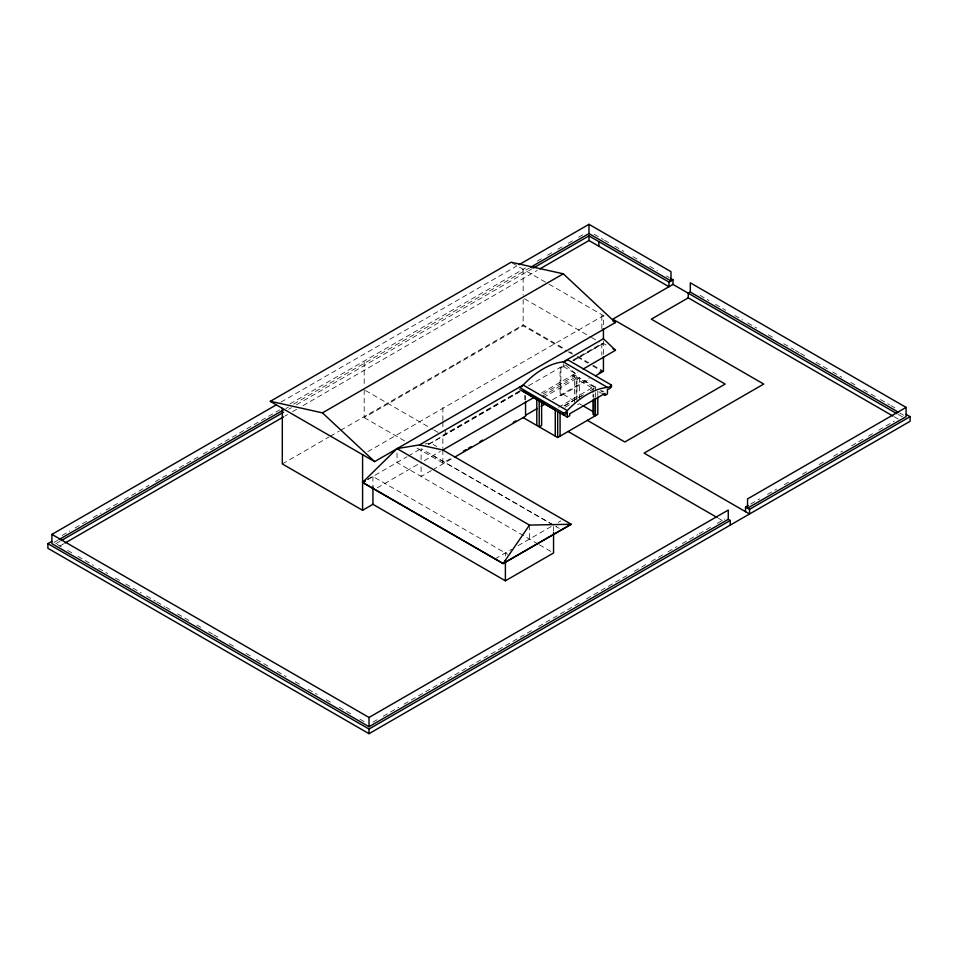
<?xml version="1.0" encoding="UTF-8"?>
<svg xmlns="http://www.w3.org/2000/svg" width="958" height="958" viewBox="0 0 958 958"><rect width="100%" height="100%" fill="white"/><g stroke="black" fill="none" stroke-linecap="round" stroke-linejoin="round"><path stroke-width="0.72" stroke-dasharray="4.79 3.59" d="M280.981 402.132L516.506 266.156M62.138 535.438L69.91 530.948M75.083 527.966L88.028 520.493M93.201 517.5L100.973 513.021M106.146 510.027L119.091 502.555M124.277 499.561L148.873 485.359M155.34 481.623L166.991 474.905M172.165 471.911L198.055 456.966M203.24 453.972L279.604 409.88M289.963 403.905L525.559 267.881M537.199 261.163L542.384 258.169M547.557 255.175L552.742 252.194M557.915 249.2L563.088 246.218M568.274 243.224L573.447 240.23M578.632 237.249L583.805 234.255M53.923 542.503L57.803 540.252M285.819 408.611L288.418 407.114M293.603 404.12L529.391 267.989M55.672 543.809L59.815 541.414M288.669 409.282L291.4 407.701M296.441 404.803L532.049 268.767M59.815 546.048L63.695 543.809M284.933 416.071L287.52 414.586M292.693 411.593L296.585 409.353M303.051 405.617L537.234 270.419M282.311 463.935L328.953 437.016M330.247 436.261L339.312 431.028M340.605 430.286L523.152 324.894L564.585 348.808M364.196 389.774L364.196 417.592L523.152 325.816L567.004 351.131M367.776 451.673L603.432 315.625L603.432 327.157M519.643 390.876L442.871 435.195L442.871 448.368M528.541 385.739L563.879 365.345M572.728 360.232L601.828 343.431L601.828 355.143M367.692 479.443L407.006 456.738M408.252 456.02L421.987 448.093M428.238 444.488L519.32 391.894M563.292 363.729L563.292 366.603L565.879 365.01L560.885 367.992L560.083 367.537L560.083 395.343L560.885 395.81L589.194 379.464M603.432 343.335L573.65 360.531L603.432 343.431L607.049 345.515M367.764 479.491L372.925 476.509L507.68 554.311M428.837 444.237L520.398 391.367M377.224 487.85L419.197 463.612M424.262 460.678L440.369 451.386M541.39 393.067L577.925 372.063M542.994 393.989L575.339 375.404L576.944 376.338L576.944 402.288M542.072 396.373L576.944 376.338M543.342 397.594L576.141 378.649L572.932 376.805L572.932 374.853L574.537 375.776L574.537 403.677M595.409 386.996L579.351 377.727L576.944 379.117L593.002 388.385L595.409 386.996L595.409 391.319M417.077 448.116L442.871 463.013L451.829 457.84M552.515 399.714L589.182 378.542M431.435 470.546L421.101 476.509L421.101 461.876M432.729 469.791L452.104 458.607M558.478 407.294L593.804 386.9L593.804 388.852M563.867 406.036L581.53 395.846M590.356 390.744L594.14 388.565M564.789 405.605L583.709 394.672M565.124 407.258L570.178 404.348M495.058 558.861L511.728 549.233M518.062 545.665L553.556 525.176L433.136 455.649M558.37 522.302L560.789 520.913M372.901 722.176L378.075 719.183M383.26 716.201L398.791 707.232M403.965 704.238L533.402 629.514M538.576 626.52L581.29 601.864M586.464 598.87L629.178 574.213M634.364 571.219L646.015 564.501M651.189 561.508L662.84 554.778M668.013 551.796L677.078 546.563M682.252 543.569L697.783 534.6M699.077 533.857L710.728 527.128M717.195 523.391L724.966 518.913M750.701 504.052L759.754 498.831M767.526 494.34L776.579 489.119M784.339 484.628L790.805 480.904M802.457 474.174L807.63 471.192M819.27 464.462L824.443 461.481M833.508 456.248L842.561 451.014M851.614 445.793L863.254 439.063M868.439 436.082L873.612 433.088M878.785 430.106L894.305 421.137M425.113 443.973L430.729 443.051L436.752 446.524M594.152 234.255L603.205 239.476M604.498 240.219L609.659 243.2M614.832 246.194L623.886 251.415M632.927 256.636L640.686 261.115M649.728 266.336L657.487 270.815M666.54 276.036L669.127 277.533M699.999 295.363L709.028 300.572M715.47 304.297L725.781 310.248M734.798 315.457L742.534 319.924M747.695 322.894L756.712 328.103M768.316 334.797L774.759 338.521M783.788 343.73L794.098 349.682M795.38 350.424L799.247 352.664M800.541 353.406L806.983 357.13M816 362.34L827.604 369.034M832.765 372.015L841.783 377.224M850.812 382.434L855.961 385.403M863.697 389.87L875.301 396.564M880.45 399.546L889.479 404.755M890.76 405.497L895.922 408.479M899.622 412.934L903.502 415.173M898.185 414.419L902.364 416.826M894.293 416.802L898.185 419.053M512.314 263.019L547.76 283.472M549.054 284.227L607.049 317.709M524.445 298.752L590.224 336.725M591.505 337.467L599.253 341.934M569.77 351.802L572.357 353.298M577.542 356.292L591.781 364.507M593.074 365.261L603.432 371.237M568.298 351.873L572.166 354.113M577.327 357.094L587.637 363.046M592.798 366.028L601.828 371.237M565.699 365.118L575.339 373.464L575.339 375.404M563.292 366.507L575.339 373.464M601.42 390.469L603.839 391.858M593.804 386.9L576.141 376.71L576.141 398.839M600.223 390.613L602.63 392.002M599.013 391.858L601.42 393.259M563.292 394.409L574.465 400.863M581.817 405.114L579.351 403.677L576.944 405.078L576.141 404.611M472.581 354.089L473.384 354.556M453.314 365.214L454.116 365.681M718.488 518.314L722.368 520.553M365.489 390.529L432.561 429.244M433.842 429.986L440.297 433.711M559.292 528.397L555.856 526.409L559.292 528.481M553.556 525.176L421.101 448.703L421.101 460.415M364.196 417.592L408.048 442.907M538.121 544.072L397.019 462.51L397.019 451.386M539.414 544.815L553.556 552.982M57.217 544.407L62.402 547.389M67.575 550.383L72.748 553.365M77.921 556.359L93.441 565.316M98.626 568.31L107.679 573.531M115.439 578.021L120.612 581.003M125.785 583.997L141.317 592.954M146.49 595.948L155.543 601.169M156.837 601.923L164.608 606.402M165.902 607.144L172.368 610.881M177.541 613.874L189.181 620.592M196.953 625.071L200.833 627.31M208.593 631.801L212.472 634.04M213.766 634.783L220.232 638.519M229.297 643.752L234.471 646.734M246.11 653.452L251.283 656.446M256.457 659.427L268.108 666.157M277.161 671.378L286.214 676.611M295.268 681.845L300.453 684.826M308.213 689.305L317.266 694.538M326.319 699.771L331.504 702.753M339.264 707.232L350.903 713.961M359.957 719.195L365.142 722.176M603.432 341.024L603.432 355.143M601.828 315.625L601.828 328.798M597.816 391.271L597.816 395.594M595.409 392.66L595.409 397.091M593.804 394.624L593.804 397.498M593.002 388.385L593.002 392.708M593.002 394.157L593.002 397.043M579.351 377.727L579.351 400.803M560.885 367.992L560.885 395.81M553.556 526.637L553.556 531.031M529.475 525.08L529.475 538.983M525.559 395.702L525.559 400.097M524.756 395.247L524.756 399.63M523.152 269.27L523.152 295.076M523.152 299.471L523.152 325.816M505.393 552.982L505.393 555.915M445.266 430.022L445.266 434.657M442.871 407.389L442.871 420.562M442.871 422.023L442.871 429.34M442.871 449.841L442.871 463.013M372.925 476.509L372.925 486.76M364.196 361.968L364.196 385.391M519.775 389.211A5.461 3.161 -60 0 1 519.14 389.223"/><path stroke-width="1.44" d="M419.496 444.895L442.776 449.997L571.219 524.254L529.475 525.08L503.082 563.591L571.219 524.254L503.082 563.496L362.591 482.389L397.019 448.607L419.496 444.895L523.152 385.056A73.79 42.607 -60 0 1 563.292 361.873L603.432 338.701L603.432 328.606M615.479 322.475L374.638 461.624L270.276 401.366L511.117 262.229L563.292 273.808L615.479 322.571L613.072 321.181M730.271 525.116L730.271 520.481L728.272 519.32L369.022 726.739L51.912 543.653L51.912 534.384L275.796 405.126M519.104 264.659L588.978 224.316L670.995 271.665L670.995 280.933L588.978 233.584L530.684 267.246M906.232 414.431L910.1 416.658L910.1 421.292L369.022 733.684L47.9 548.287L47.9 543.653L51.78 541.414M59.109 539.51L283.233 410.108M61.108 540.671L283.64 412.191M533.343 268.024L588.978 235.896L668.983 282.095L672.995 279.772L672.995 284.406L612.785 319.17L725.182 384.062L624.832 441.997L587.374 420.37M64.988 543.066L283.64 416.826M539.821 268.923L588.978 240.53L668.983 286.729L668.983 282.095M270.276 401.27L322.451 412.862L563.292 273.808M503.082 563.591L362.591 482.473L365.142 480.916M362.591 482.473L365.178 480.988M893 416.059L688.251 297.854L651.32 319.17L763.718 384.062L644.099 453.122L749.539 513.991L749.539 509.357L910.1 416.658M535.199 396.732L442.776 449.997M583.099 369.07L615.479 350.293L603.432 338.701M463.349 451.194L465.899 449.709M468.462 448.236L471.025 446.763M479.982 441.59L482.533 440.105M513.249 422.382L515.799 420.909M526.026 415.006L537.378 408.455M541.162 406.264L544.946 404.084M599.301 372.698L601.828 371.237M282.311 408.312L282.311 463.935L362.591 510.291L372.925 504.315L505.393 580.799L553.556 552.982L553.556 532.492M454.691 457.122L525.559 416.203L525.559 401.558M595.66 375.728L603.432 371.237L603.432 356.604M520.433 389.966L567.304 417.125L569.711 415.736L569.711 413.784L605.037 393.391L605.037 395.343L607.444 393.954L607.444 389.223A5.461 3.161 -60 0 0 611.455 386.9L611.455 385.056L567.304 359.561A5.461 3.161 -60 0 1 566.346 360.603M523.152 417.592L557.676 437.519L597.816 414.347L597.816 397.043M51.912 534.384L369.022 717.47L728.272 510.051L728.272 519.32M906.088 407.389L747.539 498.926L747.539 508.195L906.088 416.658L906.088 407.389L690.299 282.802L690.299 292.07M745.528 511.68L745.528 507.045L748.114 505.549M47.9 543.653L369.022 729.05L730.271 520.481M670.42 278.275L672.995 279.772M898.329 412.179L690.263 292.058L688.251 293.208L688.251 297.854M672.995 284.406L896.892 413.664M613.072 348.904L615.479 350.293M611.455 385.056A5.461 3.161 -60 0 1 607.444 387.367L563.292 361.873A5.461 3.161 -60 0 0 564.262 361.801M602.63 393.954L605.037 395.343M583.051 405.821L592.93 411.533M745.528 507.045L749.539 509.357M607.444 387.367A73.79 42.607 -60 0 0 567.304 410.539L523.152 385.056A5.461 3.161 -60 0 1 521.499 386.637M567.304 410.539A5.461 3.161 -60 0 1 563.292 412.862L519.452 387.379A5.461 3.161 -60 0 0 520.793 387.044M568.106 431.495L717.183 517.559M397.019 448.607L529.475 525.08M523.284 391.295L555.269 410.084L555.269 436.13M322.451 412.862L374.638 461.624M598.846 241.596L598.846 246.23M595.409 398.432L595.409 415.736L593.002 414.347L593.002 399.929M593.804 398.947L593.804 414.802M588.978 224.316L588.978 233.584M588.978 235.896L588.978 240.53M567.304 417.125L567.304 412.395A5.461 3.161 -60 0 1 563.292 414.718L563.292 412.862M560.083 413.054L560.083 436.13M557.676 411.557L557.676 437.519M541.617 400.959L541.617 425.472L539.21 426.861L539.21 400.899M536.803 399.51L536.803 425.472M505.393 560.298L505.393 580.799M372.925 486.76L372.925 504.315M369.022 717.47L369.022 726.739M369.022 729.05L369.022 733.684M362.591 454.667L362.591 510.291M565.651 361.142A5.461 3.161 -60 0 1 564.597 361.693"/></g></svg>
